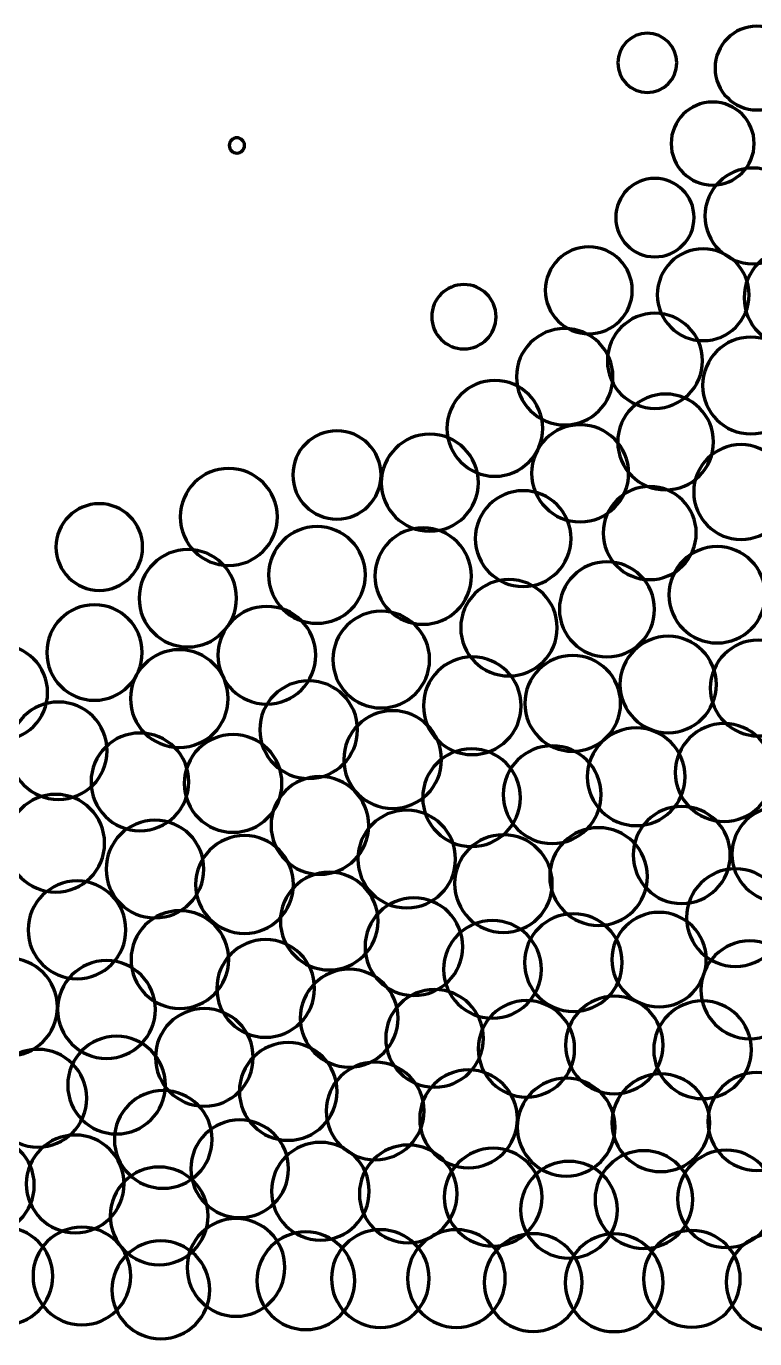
# Model space of a CAD drawing. Header units: inches. Extents: x 41 to 2959, y -2668 to -383.
# Drawn here: x 502 to 806, y -2668 to -2119 of the extents above; entities that cross this region are included whole.
import ezdxf

# ---------------------------------------------------------------- set-up
doc = ezdxf.new("R2010")
doc.units = ezdxf.units.IN
doc.header["$MEASUREMENT"] = 0
doc.layers.add('Layer 1', color=7, linetype='Continuous')

# ---------------------------------------------------------------- blocks, each defined once
blk = doc.blocks.new('block 3')
at = {"layer": 'Layer 1', "color": 7, "lineweight": 70}
for points in [[(761.13, -2121.95), (767.95, -2121.95), (773.48, -2127.48), (773.48, -2134.3), (773.48, -2141.13), (767.95, -2146.66), (761.13, -2146.66), (754.31, -2146.66), (748.78, -2141.13), (748.78, -2134.3), (748.78, -2127.48), (754.31, -2121.95), (761.13, -2121.95)], [(806.94, -2118.99), (816.59, -2118.99), (824.42, -2126.82), (824.42, -2136.48), (824.42, -2146.13), (816.59, -2153.96), (806.94, -2153.96), (797.28, -2153.96), (789.45, -2146.13), (789.45, -2136.48), (789.45, -2126.82), (797.28, -2118.99), (806.94, -2118.99)], [(788.44, -2150.69), (798.02, -2150.69), (805.79, -2158.46), (805.79, -2168.04), (805.79, -2177.62), (798.02, -2185.39), (788.44, -2185.39), (778.86, -2185.39), (771.09, -2177.62), (771.09, -2168.04), (771.09, -2158.46), (778.86, -2150.69), (788.44, -2150.69)], [(589.61, -2165.63), (591.36, -2165.63), (592.79, -2167.06), (592.79, -2168.82), (592.79, -2170.57), (591.36, -2172), (589.61, -2172), (587.85, -2172), (586.42, -2170.57), (586.42, -2168.82), (586.42, -2167.06), (587.85, -2165.63), (589.61, -2165.63)], [(764.3, -2182.59), (773.35, -2182.59), (780.69, -2189.93), (780.69, -2198.98), (780.69, -2208.04), (773.35, -2215.37), (764.3, -2215.37), (755.25, -2215.37), (747.91, -2208.04), (747.91, -2198.98), (747.91, -2189.93), (755.25, -2182.59), (764.3, -2182.59)], [(805.25, -2178.26), (816.31, -2178.26), (825.27, -2187.23), (825.27, -2198.28), (825.27, -2209.34), (816.31, -2218.3), (805.25, -2218.3), (794.2, -2218.3), (785.23, -2209.34), (785.23, -2198.28), (785.23, -2187.23), (794.2, -2178.26), (805.25, -2178.26)], [(736.67, -2211.21), (746.7, -2211.21), (754.84, -2219.35), (754.84, -2229.38), (754.84, -2239.42), (746.7, -2247.55), (736.67, -2247.55), (726.63, -2247.55), (718.5, -2239.42), (718.5, -2229.38), (718.5, -2219.35), (726.63, -2211.21), (736.67, -2211.21)], [(784.49, -2212.02), (795.09, -2212.02), (803.69, -2220.62), (803.69, -2231.22), (803.69, -2241.82), (795.09, -2250.42), (784.49, -2250.42), (773.88, -2250.42), (765.29, -2241.82), (765.29, -2231.22), (765.29, -2220.62), (773.88, -2212.02), (784.49, -2212.02)], [(822.01, -2212.04), (833.29, -2212.04), (842.44, -2221.18), (842.44, -2232.46), (842.44, -2243.75), (833.29, -2252.89), (822.01, -2252.89), (810.73, -2252.89), (801.58, -2243.75), (801.58, -2232.46), (801.58, -2221.18), (810.73, -2212.04), (822.01, -2212.04)], [(684.47, -2226.96), (691.89, -2226.96), (697.91, -2232.98), (697.91, -2240.41), (697.91, -2247.84), (691.89, -2253.86), (684.47, -2253.86), (677.04, -2253.86), (671.02, -2247.84), (671.02, -2240.41), (671.02, -2232.98), (677.04, -2226.96), (684.47, -2226.96)], [(764.32, -2238.96), (775.3, -2238.96), (784.2, -2247.87), (784.2, -2258.85), (784.2, -2269.83), (775.3, -2278.73), (764.32, -2278.73), (753.34, -2278.73), (744.44, -2269.83), (744.44, -2258.85), (744.44, -2247.87), (753.34, -2238.96), (764.32, -2238.96)], [(726.61, -2245.35), (737.74, -2245.35), (746.76, -2254.38), (746.76, -2265.51), (746.76, -2276.64), (737.74, -2285.66), (726.61, -2285.66), (715.47, -2285.66), (706.45, -2276.64), (706.45, -2265.51), (706.45, -2254.38), (715.47, -2245.35), (726.61, -2245.35)], [(804.46, -2248.95), (815.63, -2248.95), (824.68, -2258), (824.68, -2269.17), (824.68, -2280.34), (815.63, -2289.39), (804.46, -2289.39), (793.29, -2289.39), (784.24, -2280.34), (784.24, -2269.17), (784.24, -2258), (793.29, -2248.95), (804.46, -2248.95)], [(697.41, -2267.07), (708.47, -2267.07), (717.43, -2276.04), (717.43, -2287.09), (717.43, -2298.15), (708.47, -2307.11), (697.41, -2307.11), (686.36, -2307.11), (677.4, -2298.15), (677.4, -2287.09), (677.4, -2276.04), (686.36, -2267.07), (697.41, -2267.07)], [(768.77, -2272.75), (779.83, -2272.75), (788.79, -2281.71), (788.79, -2292.77), (788.79, -2303.82), (779.83, -2312.79), (768.77, -2312.79), (757.72, -2312.79), (748.75, -2303.82), (748.75, -2292.77), (748.75, -2281.71), (757.72, -2272.75), (768.77, -2272.75)], [(733.04, -2285.59), (744.25, -2285.59), (753.33, -2294.67), (753.33, -2305.88), (753.33, -2317.09), (744.25, -2326.17), (733.04, -2326.17), (721.83, -2326.17), (712.75, -2317.09), (712.75, -2305.88), (712.75, -2294.67), (721.83, -2285.59), (733.04, -2285.59)], [(631.42, -2288.12), (641.6, -2288.12), (649.86, -2296.38), (649.86, -2306.57), (649.86, -2316.76), (641.6, -2325.01), (631.42, -2325.01), (621.23, -2325.01), (612.97, -2316.76), (612.97, -2306.57), (612.97, -2296.38), (621.23, -2288.12), (631.42, -2288.12)], [(670.25, -2289.5), (681.45, -2289.5), (690.54, -2298.58), (690.54, -2309.79), (690.54, -2321), (681.45, -2330.08), (670.25, -2330.08), (659.04, -2330.08), (649.95, -2321), (649.95, -2309.79), (649.95, -2298.58), (659.04, -2289.5), (670.25, -2289.5)], [(800.32, -2293.89), (811.27, -2293.89), (820.14, -2302.76), (820.14, -2313.7), (820.14, -2324.64), (811.27, -2333.51), (800.32, -2333.51), (789.38, -2333.51), (780.51, -2324.64), (780.51, -2313.7), (780.51, -2302.76), (789.38, -2293.89), (800.32, -2293.89)], [(586.22, -2303.83), (597.42, -2303.83), (606.51, -2312.91), (606.51, -2324.12), (606.51, -2335.33), (597.42, -2344.41), (586.22, -2344.41), (575.01, -2344.41), (565.92, -2335.33), (565.92, -2324.12), (565.92, -2312.91), (575.01, -2303.83), (586.22, -2303.83)], [(709.25, -2313.15), (720.3, -2313.15), (729.27, -2322.11), (729.27, -2333.17), (729.27, -2344.22), (720.3, -2353.19), (709.25, -2353.19), (698.19, -2353.19), (689.23, -2344.22), (689.23, -2333.17), (689.23, -2322.11), (698.19, -2313.15), (709.25, -2313.15)], [(762.12, -2311.38), (772.88, -2311.38), (781.59, -2320.1), (781.59, -2330.85), (781.59, -2341.6), (772.88, -2350.32), (762.12, -2350.32), (751.37, -2350.32), (742.65, -2341.6), (742.65, -2330.85), (742.65, -2320.1), (751.37, -2311.38), (762.12, -2311.38)], [(532.11, -2318.6), (542.11, -2318.6), (550.22, -2326.71), (550.22, -2336.71), (550.22, -2346.71), (542.11, -2354.81), (532.11, -2354.81), (522.12, -2354.81), (514.01, -2346.71), (514.01, -2336.71), (514.01, -2326.71), (522.12, -2318.6), (532.11, -2318.6)], [(623.09, -2328.13), (634.26, -2328.13), (643.31, -2337.18), (643.31, -2348.35), (643.31, -2359.52), (634.26, -2368.57), (623.09, -2368.57), (611.92, -2368.57), (602.87, -2359.52), (602.87, -2348.35), (602.87, -2337.18), (611.92, -2328.13), (623.09, -2328.13)], [(667.45, -2328.67), (678.58, -2328.67), (687.6, -2337.7), (687.6, -2348.83), (687.6, -2359.96), (678.58, -2368.98), (667.45, -2368.98), (656.31, -2368.98), (647.29, -2359.96), (647.29, -2348.83), (647.29, -2337.7), (656.31, -2328.67), (667.45, -2328.67)], [(790.32, -2336.49), (801.45, -2336.49), (810.47, -2345.52), (810.47, -2356.65), (810.47, -2367.78), (801.45, -2376.8), (790.32, -2376.8), (779.19, -2376.8), (770.16, -2367.78), (770.16, -2356.65), (770.16, -2345.52), (779.19, -2336.49), (790.32, -2336.49)], [(569.1, -2337.72), (580.35, -2337.72), (589.46, -2346.84), (589.46, -2358.08), (589.46, -2369.33), (580.35, -2378.45), (569.1, -2378.45), (557.86, -2378.45), (548.74, -2369.33), (548.74, -2358.08), (548.74, -2346.84), (557.86, -2337.72), (569.1, -2337.72)], [(744.27, -2342.85), (755.25, -2342.85), (764.15, -2351.75), (764.15, -2362.73), (764.15, -2373.71), (755.25, -2382.61), (744.27, -2382.61), (733.29, -2382.61), (724.39, -2373.71), (724.39, -2362.73), (724.39, -2351.75), (733.29, -2342.85), (744.27, -2342.85)], [(703.31, -2350.27), (714.44, -2350.27), (723.46, -2359.3), (723.46, -2370.43), (723.46, -2381.56), (714.44, -2390.58), (703.31, -2390.58), (692.18, -2390.58), (683.15, -2381.56), (683.15, -2370.43), (683.15, -2359.3), (692.18, -2350.27), (703.31, -2350.27)], [(530.1, -2360.85), (541.12, -2360.85), (550.05, -2369.78), (550.05, -2380.8), (550.05, -2391.81), (541.12, -2400.75), (530.1, -2400.75), (519.08, -2400.75), (510.15, -2391.81), (510.15, -2380.8), (510.15, -2369.78), (519.08, -2360.85), (530.1, -2360.85)], [(602.11, -2361.52), (613.4, -2361.52), (622.54, -2370.66), (622.54, -2381.95), (622.54, -2393.23), (613.4, -2402.38), (602.11, -2402.38), (590.83, -2402.38), (581.68, -2393.23), (581.68, -2381.95), (581.68, -2370.66), (590.83, -2361.52), (602.11, -2361.52)], [(649.92, -2363.51), (661.09, -2363.51), (670.14, -2372.57), (670.14, -2383.74), (670.14, -2394.9), (661.09, -2403.96), (649.92, -2403.96), (638.75, -2403.96), (629.7, -2394.9), (629.7, -2383.74), (629.7, -2372.57), (638.75, -2363.51), (649.92, -2363.51)], [(769.87, -2374.02), (781, -2374.02), (790.02, -2383.05), (790.02, -2394.18), (790.02, -2405.31), (781, -2414.34), (769.87, -2414.34), (758.74, -2414.34), (749.71, -2405.31), (749.71, -2394.18), (749.71, -2383.05), (758.74, -2374.02), (769.87, -2374.02)], [(807.47, -2375.63), (818.53, -2375.63), (827.49, -2384.59), (827.49, -2395.65), (827.49, -2406.71), (818.53, -2415.67), (807.47, -2415.67), (796.42, -2415.67), (787.46, -2406.71), (787.46, -2395.65), (787.46, -2384.59), (796.42, -2375.63), (807.47, -2375.63)], [(490.55, -2377.59), (501.57, -2377.59), (510.5, -2386.52), (510.5, -2397.54), (510.5, -2408.56), (501.57, -2417.49), (490.55, -2417.49), (479.53, -2417.49), (470.6, -2408.56), (470.6, -2397.54), (470.6, -2386.52), (479.53, -2377.59), (490.55, -2377.59)], [(565.54, -2379.63), (576.82, -2379.63), (585.97, -2388.78), (585.97, -2400.06), (585.97, -2411.35), (576.82, -2420.49), (565.54, -2420.49), (554.26, -2420.49), (545.11, -2411.35), (545.11, -2400.06), (545.11, -2388.78), (554.26, -2379.63), (565.54, -2379.63)], [(687.99, -2382.62), (699.27, -2382.62), (708.42, -2391.76), (708.42, -2403.04), (708.42, -2414.33), (699.27, -2423.48), (687.99, -2423.48), (676.71, -2423.48), (667.56, -2414.33), (667.56, -2403.04), (667.56, -2391.76), (676.71, -2382.62), (687.99, -2382.62)], [(729.96, -2382.04), (741.02, -2382.04), (749.98, -2391), (749.98, -2402.06), (749.98, -2413.11), (741.02, -2422.08), (729.96, -2422.08), (718.91, -2422.08), (709.94, -2413.11), (709.94, -2402.06), (709.94, -2391), (718.91, -2382.04), (729.96, -2382.04)], [(619.61, -2392.62), (630.89, -2392.62), (640.04, -2401.76), (640.04, -2413.05), (640.04, -2424.33), (630.89, -2433.47), (619.61, -2433.47), (608.33, -2433.47), (599.18, -2424.33), (599.18, -2413.05), (599.18, -2401.76), (608.33, -2392.62), (619.61, -2392.62)], [(515.02, -2401.48), (526.26, -2401.48), (535.38, -2410.59), (535.38, -2421.84), (535.38, -2433.09), (526.26, -2442.2), (515.02, -2442.2), (503.77, -2442.2), (494.65, -2433.09), (494.65, -2421.84), (494.65, -2410.59), (503.77, -2401.48), (515.02, -2401.48)], [(654.71, -2405.13), (665.99, -2405.13), (675.14, -2414.27), (675.14, -2425.55), (675.14, -2436.84), (665.99, -2445.98), (654.71, -2445.98), (643.42, -2445.98), (634.28, -2436.84), (634.28, -2425.55), (634.28, -2414.27), (643.42, -2405.13), (654.71, -2405.13)], [(756.49, -2412.28), (767.77, -2412.28), (776.91, -2421.43), (776.91, -2432.71), (776.91, -2444), (767.77, -2453.14), (756.49, -2453.14), (745.2, -2453.14), (736.06, -2444), (736.06, -2432.71), (736.06, -2421.43), (745.2, -2412.28), (756.49, -2412.28)], [(793.22, -2410.52), (804.51, -2410.52), (813.65, -2419.66), (813.65, -2430.94), (813.65, -2442.23), (804.51, -2451.37), (793.22, -2451.37), (781.94, -2451.37), (772.79, -2442.23), (772.79, -2430.94), (772.79, -2419.66), (781.94, -2410.52), (793.22, -2410.52)], [(549.1, -2414.44), (560.39, -2414.44), (569.53, -2423.59), (569.53, -2434.87), (569.53, -2446.15), (560.39, -2455.3), (549.1, -2455.3), (537.82, -2455.3), (528.67, -2446.15), (528.67, -2434.87), (528.67, -2423.59), (537.82, -2414.44), (549.1, -2414.44)], [(588, -2415.07), (599.28, -2415.07), (608.43, -2424.21), (608.43, -2435.5), (608.43, -2446.78), (599.28, -2455.93), (588, -2455.93), (576.72, -2455.93), (567.57, -2446.78), (567.57, -2435.5), (567.57, -2424.21), (576.72, -2415.07), (588, -2415.07)], [(687.68, -2421.04), (698.97, -2421.04), (708.11, -2430.19), (708.11, -2441.47), (708.11, -2452.76), (698.97, -2461.9), (687.68, -2461.9), (676.4, -2461.9), (667.26, -2452.76), (667.26, -2441.47), (667.26, -2430.19), (676.4, -2421.04), (687.68, -2421.04)], [(721.37, -2419.78), (732.66, -2419.78), (741.8, -2428.92), (741.8, -2440.21), (741.8, -2451.49), (732.66, -2460.64), (721.37, -2460.64), (710.09, -2460.64), (700.94, -2451.49), (700.94, -2440.21), (700.94, -2428.92), (710.09, -2419.78), (721.37, -2419.78)], [(624.31, -2432.64), (635.6, -2432.64), (644.74, -2441.79), (644.74, -2453.07), (644.74, -2464.35), (635.6, -2473.5), (624.31, -2473.5), (613.03, -2473.5), (603.88, -2464.35), (603.88, -2453.07), (603.88, -2441.79), (613.03, -2432.64), (624.31, -2432.64)], [(513.89, -2440.1), (525.17, -2440.1), (534.32, -2449.25), (534.32, -2460.53), (534.32, -2471.81), (525.17, -2480.96), (513.89, -2480.96), (502.61, -2480.96), (493.46, -2471.81), (493.46, -2460.53), (493.46, -2449.25), (502.61, -2440.1), (513.89, -2440.1)], [(660.57, -2446.68), (671.85, -2446.68), (681, -2455.82), (681, -2467.11), (681, -2478.39), (671.85, -2487.54), (660.57, -2487.54), (649.28, -2487.54), (640.14, -2478.39), (640.14, -2467.11), (640.14, -2455.82), (649.28, -2446.68), (660.57, -2446.68)], [(775.52, -2445.13), (786.72, -2445.13), (795.81, -2454.22), (795.81, -2465.43), (795.81, -2476.63), (786.72, -2485.72), (775.52, -2485.72), (764.31, -2485.72), (755.22, -2476.63), (755.22, -2465.43), (755.22, -2454.22), (764.31, -2445.13), (775.52, -2445.13)], [(816.37, -2445.22), (827.35, -2445.22), (836.25, -2454.12), (836.25, -2465.1), (836.25, -2476.08), (827.35, -2484.98), (816.37, -2484.98), (805.39, -2484.98), (796.49, -2476.08), (796.49, -2465.1), (796.49, -2454.12), (805.39, -2445.22), (816.37, -2445.22)], [(555.38, -2450.87), (566.66, -2450.87), (575.81, -2460.02), (575.81, -2471.3), (575.81, -2482.58), (566.66, -2491.73), (555.38, -2491.73), (544.1, -2491.73), (534.95, -2482.58), (534.95, -2471.3), (534.95, -2460.02), (544.1, -2450.87), (555.38, -2450.87)], [(592.78, -2457.34), (604.07, -2457.34), (613.21, -2466.49), (613.21, -2477.77), (613.21, -2489.06), (604.07, -2498.2), (592.78, -2498.2), (581.5, -2498.2), (572.35, -2489.06), (572.35, -2477.77), (572.35, -2466.49), (581.5, -2457.34), (592.78, -2457.34)], [(700.98, -2456.97), (712.27, -2456.97), (721.42, -2466.12), (721.42, -2477.4), (721.42, -2488.68), (712.27, -2497.83), (700.98, -2497.83), (689.7, -2497.83), (680.55, -2488.68), (680.55, -2477.4), (680.55, -2466.12), (689.7, -2456.97), (700.98, -2456.97)], [(740.78, -2454.01), (752.06, -2454.01), (761.21, -2463.16), (761.21, -2474.44), (761.21, -2485.72), (752.06, -2494.87), (740.78, -2494.87), (729.5, -2494.87), (720.35, -2485.72), (720.35, -2474.44), (720.35, -2463.16), (729.5, -2454.01), (740.78, -2454.01)], [(628.2, -2472.63), (639.48, -2472.63), (648.63, -2481.78), (648.63, -2493.06), (648.63, -2504.34), (639.48, -2513.49), (628.2, -2513.49), (616.92, -2513.49), (607.77, -2504.34), (607.77, -2493.06), (607.77, -2481.78), (616.92, -2472.63), (628.2, -2472.63)], [(797.96, -2471.19), (809.24, -2471.19), (818.39, -2480.33), (818.39, -2491.62), (818.39, -2502.9), (809.24, -2512.04), (797.96, -2512.04), (786.67, -2512.04), (777.53, -2502.9), (777.53, -2491.62), (777.53, -2480.33), (786.67, -2471.19), (797.96, -2471.19)], [(522.79, -2476.3), (534.07, -2476.3), (543.22, -2485.45), (543.22, -2496.73), (543.22, -2508.02), (534.07, -2517.16), (522.79, -2517.16), (511.5, -2517.16), (502.36, -2508.02), (502.36, -2496.73), (502.36, -2485.45), (511.5, -2476.3), (522.79, -2476.3)], [(663.59, -2483.34), (674.87, -2483.34), (684.02, -2492.48), (684.02, -2503.76), (684.02, -2515.05), (674.87, -2524.19), (663.59, -2524.19), (652.31, -2524.19), (643.16, -2515.05), (643.16, -2503.76), (643.16, -2492.48), (652.31, -2483.34), (663.59, -2483.34)], [(565.79, -2488.71), (577.07, -2488.71), (586.22, -2497.85), (586.22, -2509.13), (586.22, -2520.42), (577.07, -2529.56), (565.79, -2529.56), (554.5, -2529.56), (545.36, -2520.42), (545.36, -2509.13), (545.36, -2497.85), (554.5, -2488.71), (565.79, -2488.71)], [(730.22, -2489.99), (741.5, -2489.99), (750.65, -2499.13), (750.65, -2510.41), (750.65, -2521.69), (741.5, -2530.84), (730.22, -2530.84), (718.94, -2530.84), (709.79, -2521.69), (709.79, -2510.41), (709.79, -2499.13), (718.94, -2489.99), (730.22, -2489.99)], [(766.05, -2489.4), (776.95, -2489.4), (785.79, -2498.24), (785.79, -2509.14), (785.79, -2520.05), (776.95, -2528.89), (766.05, -2528.89), (755.14, -2528.89), (746.3, -2520.05), (746.3, -2509.14), (746.3, -2498.24), (755.14, -2489.4), (766.05, -2489.4)], [(696.41, -2492.8), (707.69, -2492.8), (716.84, -2501.95), (716.84, -2513.23), (716.84, -2524.51), (707.69, -2533.66), (696.41, -2533.66), (685.13, -2533.66), (675.98, -2524.51), (675.98, -2513.23), (675.98, -2501.95), (685.13, -2492.8), (696.41, -2492.8)], [(601.63, -2500.76), (612.91, -2500.76), (622.06, -2509.91), (622.06, -2521.19), (622.06, -2532.47), (612.91, -2541.62), (601.63, -2541.62), (590.35, -2541.62), (581.2, -2532.47), (581.2, -2521.19), (581.2, -2509.91), (590.35, -2500.76), (601.63, -2500.76)], [(803.95, -2501.38), (815.24, -2501.38), (824.38, -2510.53), (824.38, -2521.81), (824.38, -2533.09), (815.24, -2542.24), (803.95, -2542.24), (792.67, -2542.24), (783.52, -2533.09), (783.52, -2521.81), (783.52, -2510.53), (792.67, -2501.38), (803.95, -2501.38)], [(494.18, -2508.57), (505.46, -2508.57), (514.61, -2517.72), (514.61, -2529), (514.61, -2540.29), (505.46, -2549.43), (494.18, -2549.43), (482.9, -2549.43), (473.75, -2540.29), (473.75, -2529), (473.75, -2517.72), (482.9, -2508.57), (494.18, -2508.57)], [(535.11, -2509.6), (546.39, -2509.6), (555.54, -2518.75), (555.54, -2530.03), (555.54, -2541.31), (546.39, -2550.46), (535.11, -2550.46), (523.82, -2550.46), (514.68, -2541.31), (514.68, -2530.03), (514.68, -2518.75), (523.82, -2509.6), (535.11, -2509.6)], [(636.52, -2513.21), (647.81, -2513.21), (656.95, -2522.35), (656.95, -2533.64), (656.95, -2544.92), (647.81, -2554.07), (636.52, -2554.07), (625.24, -2554.07), (616.09, -2544.92), (616.09, -2533.64), (616.09, -2522.35), (625.24, -2513.21), (636.52, -2513.21)], [(672.23, -2521.65), (683.52, -2521.65), (692.66, -2530.79), (692.66, -2542.07), (692.66, -2553.36), (683.52, -2562.5), (672.23, -2562.5), (660.95, -2562.5), (651.81, -2553.36), (651.81, -2542.07), (651.81, -2530.79), (660.95, -2521.65), (672.23, -2521.65)], [(710.61, -2526.32), (721.74, -2526.32), (730.76, -2535.34), (730.76, -2546.47), (730.76, -2557.61), (721.74, -2566.63), (710.61, -2566.63), (699.48, -2566.63), (690.45, -2557.61), (690.45, -2546.47), (690.45, -2535.34), (699.48, -2526.32), (710.61, -2526.32)], [(747.34, -2524.51), (758.59, -2524.51), (767.7, -2533.63), (767.7, -2544.87), (767.7, -2556.12), (758.59, -2565.24), (747.34, -2565.24), (736.1, -2565.24), (726.98, -2556.12), (726.98, -2544.87), (726.98, -2533.63), (736.1, -2524.51), (747.34, -2524.51)], [(784.23, -2526.4), (795.51, -2526.4), (804.66, -2535.55), (804.66, -2546.83), (804.66, -2558.11), (795.51, -2567.26), (784.23, -2567.26), (772.94, -2567.26), (763.8, -2558.11), (763.8, -2546.83), (763.8, -2535.55), (772.94, -2526.4), (784.23, -2526.4)], [(576.01, -2529.6), (587.29, -2529.6), (596.44, -2538.74), (596.44, -2550.03), (596.44, -2561.31), (587.29, -2570.45), (576.01, -2570.45), (564.72, -2570.45), (555.58, -2561.31), (555.58, -2550.03), (555.58, -2538.74), (564.72, -2529.6), (576.01, -2529.6)], [(539.32, -2541.19), (550.6, -2541.19), (559.75, -2550.33), (559.75, -2561.62), (559.75, -2572.9), (550.6, -2582.05), (539.32, -2582.05), (528.03, -2582.05), (518.89, -2572.9), (518.89, -2561.62), (518.89, -2550.33), (528.03, -2541.19), (539.32, -2541.19)], [(611.07, -2543.83), (622.35, -2543.83), (631.5, -2552.97), (631.5, -2564.26), (631.5, -2575.54), (622.35, -2584.69), (611.07, -2584.69), (599.79, -2584.69), (590.64, -2575.54), (590.64, -2564.26), (590.64, -2552.97), (599.79, -2543.83), (611.07, -2543.83)], [(506.42, -2546.7), (517.7, -2546.7), (526.85, -2555.84), (526.85, -2567.13), (526.85, -2578.41), (517.7, -2587.55), (506.42, -2587.55), (495.14, -2587.55), (485.99, -2578.41), (485.99, -2567.13), (485.99, -2555.84), (495.14, -2546.7), (506.42, -2546.7)], [(647.38, -2552.01), (658.66, -2552.01), (667.81, -2561.15), (667.81, -2572.44), (667.81, -2583.72), (658.66, -2592.87), (647.38, -2592.87), (636.1, -2592.87), (626.95, -2583.72), (626.95, -2572.44), (626.95, -2561.15), (636.1, -2552.01), (647.38, -2552.01)], [(686.45, -2555.29), (697.73, -2555.29), (706.88, -2564.44), (706.88, -2575.72), (706.88, -2587), (697.73, -2596.15), (686.45, -2596.15), (675.17, -2596.15), (666.02, -2587), (666.02, -2575.72), (666.02, -2564.44), (675.17, -2555.29), (686.45, -2555.29)], [(806.91, -2556.4), (818.19, -2556.4), (827.34, -2565.55), (827.34, -2576.83), (827.34, -2588.11), (818.19, -2597.26), (806.91, -2597.26), (795.63, -2597.26), (786.48, -2588.11), (786.48, -2576.83), (786.48, -2565.55), (795.63, -2556.4), (806.91, -2556.4)], [(727.23, -2558.79), (738.51, -2558.79), (747.65, -2567.93), (747.65, -2579.22), (747.65, -2590.5), (738.51, -2599.65), (727.23, -2599.65), (715.94, -2599.65), (706.8, -2590.5), (706.8, -2579.22), (706.8, -2567.93), (715.94, -2558.79), (727.23, -2558.79)], [(766.76, -2556.93), (778.04, -2556.93), (787.19, -2566.07), (787.19, -2577.35), (787.19, -2588.64), (778.04, -2597.78), (766.76, -2597.78), (755.47, -2597.78), (746.33, -2588.64), (746.33, -2577.35), (746.33, -2566.07), (755.47, -2556.93), (766.76, -2556.93)], [(558.85, -2563.9), (570.14, -2563.9), (579.28, -2573.05), (579.28, -2584.33), (579.28, -2595.61), (570.14, -2604.76), (558.85, -2604.76), (547.57, -2604.76), (538.42, -2595.61), (538.42, -2584.33), (538.42, -2573.05), (547.57, -2563.9), (558.85, -2563.9)], [(590.78, -2576.16), (602.06, -2576.16), (611.21, -2585.31), (611.21, -2596.59), (611.21, -2607.88), (602.06, -2617.02), (590.78, -2617.02), (579.5, -2617.02), (570.35, -2607.88), (570.35, -2596.59), (570.35, -2585.31), (579.5, -2576.16), (590.78, -2576.16)], [(484.5, -2583.06), (495.79, -2583.06), (504.93, -2592.2), (504.93, -2603.49), (504.93, -2614.77), (495.79, -2623.92), (484.5, -2623.92), (473.22, -2623.92), (464.07, -2614.77), (464.07, -2603.49), (464.07, -2592.2), (473.22, -2583.06), (484.5, -2583.06)], [(522.04, -2582.51), (533.32, -2582.51), (542.46, -2591.66), (542.46, -2602.94), (542.46, -2614.23), (533.32, -2623.37), (522.04, -2623.37), (510.75, -2623.37), (501.61, -2614.23), (501.61, -2602.94), (501.61, -2591.66), (510.75, -2582.51), (522.04, -2582.51)], [(624.49, -2585.55), (635.78, -2585.55), (644.92, -2594.69), (644.92, -2605.97), (644.92, -2617.26), (635.78, -2626.4), (624.49, -2626.4), (613.21, -2626.4), (604.06, -2617.26), (604.06, -2605.97), (604.06, -2594.69), (613.21, -2585.55), (624.49, -2585.55)], [(661.23, -2586.67), (672.51, -2586.67), (681.66, -2595.81), (681.66, -2607.1), (681.66, -2618.38), (672.51, -2627.52), (661.23, -2627.52), (649.95, -2627.52), (640.8, -2618.38), (640.8, -2607.1), (640.8, -2595.81), (649.95, -2586.67), (661.23, -2586.67)], [(696.69, -2588.05), (707.97, -2588.05), (717.12, -2597.2), (717.12, -2608.48), (717.12, -2619.76), (707.97, -2628.91), (696.69, -2628.91), (685.4, -2628.91), (676.26, -2619.76), (676.26, -2608.48), (676.26, -2597.2), (685.4, -2588.05), (696.69, -2588.05)], [(759.72, -2589.06), (771, -2589.06), (780.15, -2598.2), (780.15, -2609.48), (780.15, -2620.77), (771, -2629.91), (759.72, -2629.91), (748.43, -2629.91), (739.29, -2620.77), (739.29, -2609.48), (739.29, -2598.2), (748.43, -2589.06), (759.72, -2589.06)], [(794.11, -2588.8), (805.36, -2588.8), (814.47, -2597.92), (814.47, -2609.16), (814.47, -2620.41), (805.36, -2629.52), (794.11, -2629.52), (782.87, -2629.52), (773.75, -2620.41), (773.75, -2609.16), (773.75, -2597.92), (782.87, -2588.8), (794.11, -2588.8)], [(728.41, -2593.51), (739.58, -2593.51), (748.63, -2602.56), (748.63, -2613.73), (748.63, -2624.9), (739.58, -2633.96), (728.41, -2633.96), (717.24, -2633.96), (708.19, -2624.9), (708.19, -2613.73), (708.19, -2602.56), (717.24, -2593.51), (728.41, -2593.51)], [(557.11, -2595.88), (568.39, -2595.88), (577.54, -2605.02), (577.54, -2616.31), (577.54, -2627.59), (568.39, -2636.74), (557.11, -2636.74), (545.83, -2636.74), (536.68, -2627.59), (536.68, -2616.31), (536.68, -2605.02), (545.83, -2595.88), (557.11, -2595.88)], [(492.2, -2621.11), (503.48, -2621.11), (512.63, -2630.26), (512.63, -2641.54), (512.63, -2652.82), (503.48, -2661.97), (492.2, -2661.97), (480.92, -2661.97), (471.77, -2652.82), (471.77, -2641.54), (471.77, -2630.26), (480.92, -2621.11), (492.2, -2621.11)], [(524.83, -2621), (536.12, -2621), (545.26, -2630.15), (545.26, -2641.43), (545.26, -2652.71), (536.12, -2661.86), (524.83, -2661.86), (513.55, -2661.86), (504.4, -2652.71), (504.4, -2641.43), (504.4, -2630.15), (513.55, -2621), (524.83, -2621)], [(589.24, -2617.39), (600.52, -2617.39), (609.67, -2626.54), (609.67, -2637.82), (609.67, -2649.1), (600.52, -2658.25), (589.24, -2658.25), (577.95, -2658.25), (568.81, -2649.1), (568.81, -2637.82), (568.81, -2626.54), (577.95, -2617.39), (589.24, -2617.39)], [(649.56, -2622.08), (660.85, -2622.08), (669.99, -2631.22), (669.99, -2642.51), (669.99, -2653.79), (660.85, -2662.94), (649.56, -2662.94), (638.28, -2662.94), (629.13, -2653.79), (629.13, -2642.51), (629.13, -2631.22), (638.28, -2622.08), (649.56, -2622.08)], [(681.33, -2622.07), (692.62, -2622.07), (701.76, -2631.22), (701.76, -2642.5), (701.76, -2653.79), (692.62, -2662.93), (681.33, -2662.93), (670.05, -2662.93), (660.9, -2653.79), (660.9, -2642.5), (660.9, -2631.22), (670.05, -2622.07), (681.33, -2622.07)], [(779.76, -2622.39), (790.93, -2622.39), (799.98, -2631.45), (799.98, -2642.62), (799.98, -2653.79), (790.93, -2662.84), (779.76, -2662.84), (768.59, -2662.84), (759.53, -2653.79), (759.53, -2642.62), (759.53, -2631.45), (768.59, -2622.39), (779.76, -2622.39)], [(557.83, -2626.79), (569.11, -2626.79), (578.26, -2635.94), (578.26, -2647.22), (578.26, -2658.51), (569.11, -2667.65), (557.83, -2667.65), (546.55, -2667.65), (537.4, -2658.51), (537.4, -2647.22), (537.4, -2635.94), (546.55, -2626.79), (557.83, -2626.79)], [(618.44, -2622.98), (629.73, -2622.98), (638.87, -2632.12), (638.87, -2643.4), (638.87, -2654.69), (629.73, -2663.83), (618.44, -2663.83), (607.16, -2663.83), (598.01, -2654.69), (598.01, -2643.4), (598.01, -2632.12), (607.16, -2622.98), (618.44, -2622.98)], [(713.43, -2623.74), (724.71, -2623.74), (733.86, -2632.89), (733.86, -2644.17), (733.86, -2655.45), (724.71, -2664.6), (713.43, -2664.6), (702.15, -2664.6), (693, -2655.45), (693, -2644.17), (693, -2632.89), (702.15, -2623.74), (713.43, -2623.74)], [(747.29, -2623.84), (758.57, -2623.84), (767.72, -2632.98), (767.72, -2644.26), (767.72, -2655.55), (758.57, -2664.69), (747.29, -2664.69), (736.01, -2664.69), (726.86, -2655.55), (726.86, -2644.26), (726.86, -2632.98), (736.01, -2623.84), (747.29, -2623.84)], [(814.56, -2623.55), (825.84, -2623.55), (834.99, -2632.69), (834.99, -2643.98), (834.99, -2655.26), (825.84, -2664.41), (814.56, -2664.41), (803.28, -2664.41), (794.13, -2655.26), (794.13, -2643.98), (794.13, -2632.69), (803.28, -2623.55), (814.56, -2623.55)]]:
    blk.add_open_spline(points, degree=3, knots=[0, 0, 0, 0, 1, 1, 1, 2, 2, 2, 3, 3, 3, 4, 4, 4, 4], dxfattribs=at)
blk = doc.blocks.new('block 2')
at = {"layer": 'Layer 1'}
blk.add_blockref('block 3', (0, 0), dxfattribs=at)

msp = doc.modelspace()

# ---------------------------------------------------------------- block references
at = {"layer": 'Layer 1'}
msp.add_blockref('block 2', (0, 0), dxfattribs=at)

doc.saveas('drawing.dxf')
